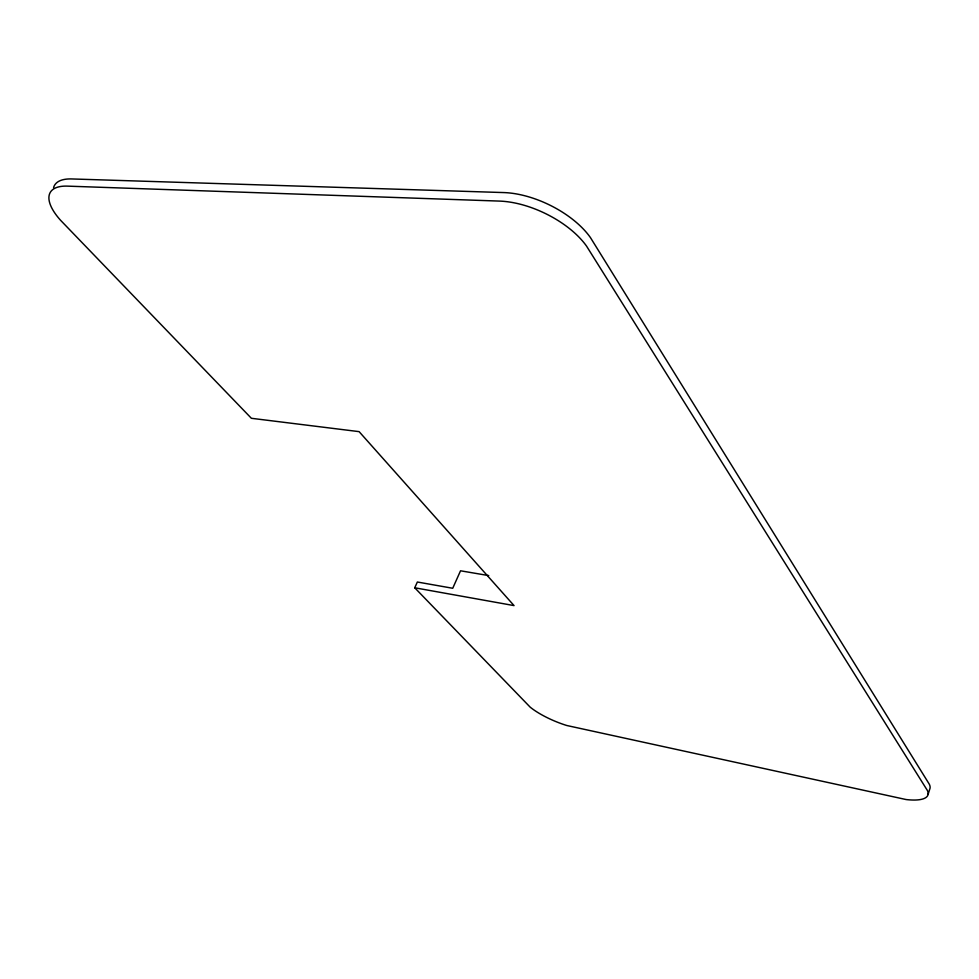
<?xml version="1.0" encoding="UTF-8"?>
<svg xmlns="http://www.w3.org/2000/svg" width="979" height="979" viewBox="0 0 979 979"><rect width="100%" height="100%" fill="white"/><g stroke="black" fill="none" stroke-linecap="round" stroke-linejoin="round"><path stroke-width="1.47" d="M928.092 794.373L930.05 788.193A45.523 14.147 19.1 0 0 929.304 784.216L590.472 237.64A69.68 35.195 25.9 0 0 503.732 192.569L71.724 178.949A61.542 24.328 30.7 0 0 53.588 187.552M414.729 587.779L514.048 605.597L359.109 431.641L251.383 418.29L60.539 220.251A61.665 24.132 30.6 0 1 67.429 186.132L499.645 201.099A69.827 34.95 25.8 0 1 586.605 246.206L927.346 790.42A45.585 14.012 19.1 0 1 906.064 799.537L566.78 725.5A39.992 11.54 22.5 0 1 530.153 707.132L414.729 587.779L417.36 582.015L452.726 588.269L460.534 570.794L488.729 575.591"/></g></svg>
